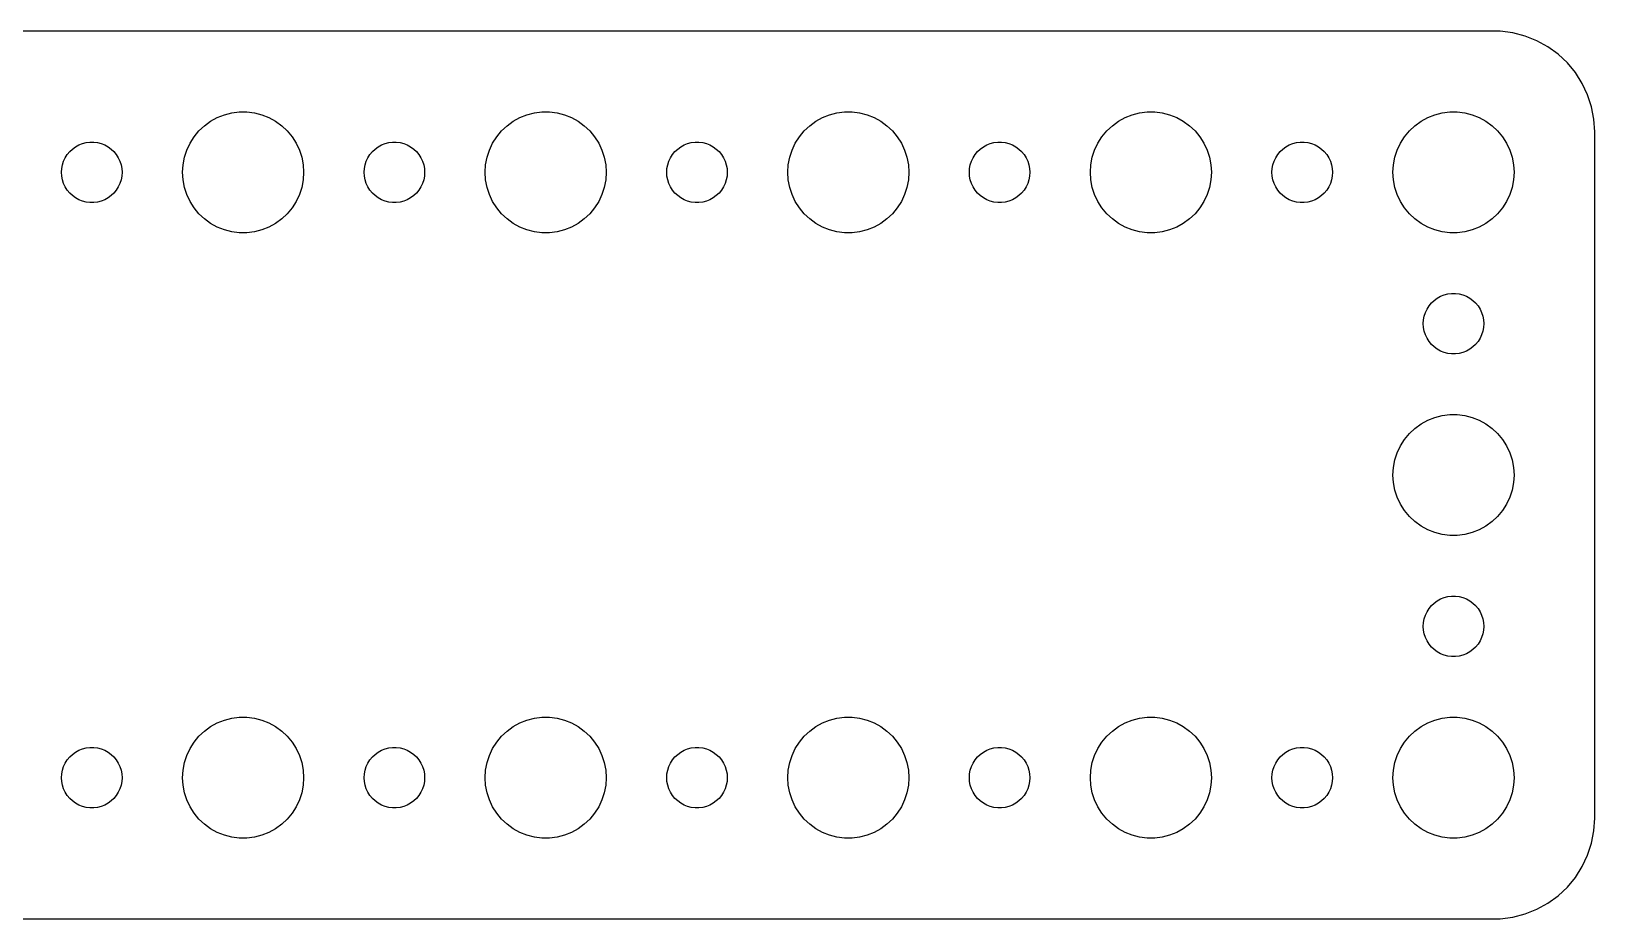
# Model space of a CAD drawing. Header units: metres. Extents: x -150 to 150, y -22 to 22.
# Drawn here: x 72 to 149.5, y -22 to 22 of the extents above; entities that cross this region are included whole.
import ezdxf

# ---------------------------------------------------------------- set-up
doc = ezdxf.new("R2010")
doc.units = ezdxf.units.M

msp = doc.modelspace()

# ---------------------------------------------------------------- linework, layer by layer
for p, q in [((144.814, 21.9901), (-144.814, 21.9901)), ((145.437, 21.9114), (144.814, 21.9901)), ((146.045, 21.7553), (145.437, 21.9114)), ((146.629, 21.5241), (146.045, 21.7553)), ((147.179, 21.2216), (146.629, 21.5241)), ((147.687, 20.8526), (147.179, 21.2216)), ((148.145, 20.4227), (147.687, 20.8526)), ((148.545, 19.9389), (148.145, 20.4227)), ((148.882, 19.4088), (148.545, 19.9389)), ((149.149, 18.8406), (148.882, 19.4088)), ((149.343, 18.2434), (149.149, 18.8406)), ((81.2227, 17.7145), (81.573, 17.8532)), ((81.573, 17.8532), (81.9379, 17.9469)), ((81.9379, 17.9469), (82.3116, 17.9941)), ((82.3116, 17.9941), (82.6884, 17.9941)), ((82.6884, 17.9941), (83.0621, 17.9469)), ((83.0621, 17.9469), (83.427, 17.8532)), ((83.427, 17.8532), (83.7773, 17.7145)), ((96.2227, 17.7145), (96.573, 17.8532)), ((96.573, 17.8532), (96.9379, 17.9469)), ((96.9379, 17.9469), (97.3116, 17.9941)), ((97.3116, 17.9941), (97.6884, 17.9941)), ((97.6884, 17.9941), (98.0621, 17.9469)), ((98.0621, 17.9469), (98.427, 17.8532)), ((98.427, 17.8532), (98.7773, 17.7145)), ((111.223, 17.7145), (111.573, 17.8532)), ((111.573, 17.8532), (111.938, 17.9469)), ((111.938, 17.9469), (112.312, 17.9941)), ((112.312, 17.9941), (112.688, 17.9941)), ((112.688, 17.9941), (113.062, 17.9469)), ((113.062, 17.9469), (113.427, 17.8532)), ((113.427, 17.8532), (113.777, 17.7145)), ((126.223, 17.7145), (126.573, 17.8532)), ((126.573, 17.8532), (126.938, 17.9469)), ((126.938, 17.9469), (127.312, 17.9941)), ((127.312, 17.9941), (127.688, 17.9941)), ((127.688, 17.9941), (128.062, 17.9469)), ((128.062, 17.9469), (128.427, 17.8532)), ((128.427, 17.8532), (128.777, 17.7145)), ((141.223, 17.7145), (141.573, 17.8532)), ((141.573, 17.8532), (141.938, 17.9469)), ((141.938, 17.9469), (142.312, 17.9941)), ((142.312, 17.9941), (142.688, 17.9941)), ((142.688, 17.9941), (143.062, 17.9469)), ((143.062, 17.9469), (143.427, 17.8532)), ((143.427, 17.8532), (143.777, 17.7145)), ((149.461, 17.6267), (149.343, 18.2434)), ((80.073, 16.7634), (80.3131, 17.0536)), ((80.3131, 17.0536), (80.5877, 17.3115)), ((80.5877, 17.3115), (80.8925, 17.533)), ((80.8925, 17.533), (81.2227, 17.7145)), ((83.7773, 17.7145), (84.1075, 17.533)), ((84.1075, 17.533), (84.4123, 17.3115)), ((84.4123, 17.3115), (84.6869, 17.0536)), ((84.6869, 17.0536), (84.927, 16.7634)), ((95.073, 16.7634), (95.3131, 17.0536)), ((95.3131, 17.0536), (95.5877, 17.3115)), ((95.5877, 17.3115), (95.8925, 17.533)), ((95.8925, 17.533), (96.2227, 17.7145)), ((98.7773, 17.7145), (99.1075, 17.533)), ((99.1075, 17.533), (99.4123, 17.3115)), ((99.4123, 17.3115), (99.6869, 17.0536)), ((99.6869, 17.0536), (99.927, 16.7634)), ((110.073, 16.7634), (110.313, 17.0536)), ((110.313, 17.0536), (110.588, 17.3115)), ((110.588, 17.3115), (110.893, 17.533)), ((110.893, 17.533), (111.223, 17.7145)), ((113.777, 17.7145), (114.107, 17.533)), ((114.107, 17.533), (114.412, 17.3115)), ((114.412, 17.3115), (114.687, 17.0536)), ((114.687, 17.0536), (114.927, 16.7634)), ((125.073, 16.7634), (125.313, 17.0536)), ((125.313, 17.0536), (125.588, 17.3115)), ((125.588, 17.3115), (125.893, 17.533)), ((125.893, 17.533), (126.223, 17.7145)), ((128.777, 17.7145), (129.107, 17.533)), ((129.107, 17.533), (129.412, 17.3115)), ((129.412, 17.3115), (129.687, 17.0536)), ((129.687, 17.0536), (129.927, 16.7634)), ((140.073, 16.7634), (140.313, 17.0536)), ((140.313, 17.0536), (140.588, 17.3115)), ((140.588, 17.3115), (140.893, 17.533)), ((140.893, 17.533), (141.223, 17.7145)), ((143.777, 17.7145), (144.107, 17.533)), ((144.107, 17.533), (144.412, 17.3115)), ((144.412, 17.3115), (144.687, 17.0536)), ((144.687, 17.0536), (144.927, 16.7634)), ((149.5, 17), (149.461, 17.6267)), ((74.1963, 16.2665), (74.3613, 16.3572)), ((74.3613, 16.3572), (74.5365, 16.4266)), ((74.5365, 16.4266), (74.7189, 16.4734)), ((74.7189, 16.4734), (74.9058, 16.497)), ((74.9058, 16.497), (75.0942, 16.497)), ((75.0942, 16.497), (75.2811, 16.4734)), ((75.2811, 16.4734), (75.4635, 16.4266)), ((75.4635, 16.4266), (75.6387, 16.3572)), ((75.6387, 16.3572), (75.8037, 16.2665)), ((79.7107, 16.1044), (79.8711, 16.4453)), ((79.8711, 16.4453), (80.073, 16.7634)), ((84.927, 16.7634), (85.1289, 16.4453)), ((85.1289, 16.4453), (85.2893, 16.1044)), ((89.1963, 16.2665), (89.3613, 16.3572)), ((89.3613, 16.3572), (89.5365, 16.4266)), ((89.5365, 16.4266), (89.7189, 16.4734)), ((89.7189, 16.4734), (89.9058, 16.497)), ((89.9058, 16.497), (90.0942, 16.497)), ((90.0942, 16.497), (90.2811, 16.4734)), ((90.2811, 16.4734), (90.4635, 16.4266)), ((90.4635, 16.4266), (90.6387, 16.3572)), ((90.6387, 16.3572), (90.8037, 16.2665)), ((94.7107, 16.1044), (94.8711, 16.4453)), ((94.8711, 16.4453), (95.073, 16.7634)), ((99.927, 16.7634), (100.129, 16.4453)), ((100.129, 16.4453), (100.289, 16.1044)), ((104.196, 16.2665), (104.361, 16.3572)), ((104.361, 16.3572), (104.536, 16.4266)), ((104.536, 16.4266), (104.719, 16.4734)), ((104.719, 16.4734), (104.906, 16.497)), ((104.906, 16.497), (105.094, 16.497)), ((105.094, 16.497), (105.281, 16.4734)), ((105.281, 16.4734), (105.464, 16.4266)), ((105.464, 16.4266), (105.639, 16.3572)), ((105.639, 16.3572), (105.804, 16.2665)), ((109.711, 16.1044), (109.871, 16.4453)), ((109.871, 16.4453), (110.073, 16.7634)), ((114.927, 16.7634), (115.129, 16.4453)), ((115.129, 16.4453), (115.289, 16.1044)), ((119.196, 16.2665), (119.361, 16.3572)), ((119.361, 16.3572), (119.536, 16.4266)), ((119.536, 16.4266), (119.719, 16.4734)), ((119.719, 16.4734), (119.906, 16.497)), ((119.906, 16.497), (120.094, 16.497)), ((120.094, 16.497), (120.281, 16.4734)), ((120.281, 16.4734), (120.464, 16.4266)), ((120.464, 16.4266), (120.639, 16.3572)), ((120.639, 16.3572), (120.804, 16.2665)), ((124.711, 16.1044), (124.871, 16.4453)), ((124.871, 16.4453), (125.073, 16.7634)), ((129.927, 16.7634), (130.129, 16.4453)), ((130.129, 16.4453), (130.289, 16.1044)), ((134.196, 16.2665), (134.361, 16.3572)), ((134.361, 16.3572), (134.536, 16.4266)), ((134.536, 16.4266), (134.719, 16.4734)), ((134.719, 16.4734), (134.906, 16.497)), ((134.906, 16.497), (135.094, 16.497)), ((135.094, 16.497), (135.281, 16.4734)), ((135.281, 16.4734), (135.464, 16.4266)), ((135.464, 16.4266), (135.639, 16.3572)), ((135.639, 16.3572), (135.804, 16.2665)), ((139.711, 16.1044), (139.871, 16.4453)), ((139.871, 16.4453), (140.073, 16.7634)), ((144.927, 16.7634), (145.129, 16.4453)), ((145.129, 16.4453), (145.289, 16.1044)), ((149.5, -17), (149.5, 17)), ((73.5471, 15.373), (73.6053, 15.5522)), ((73.6053, 15.5522), (73.6855, 15.7226)), ((73.6855, 15.7226), (73.7865, 15.8817)), ((73.7865, 15.8817), (73.9065, 16.0268)), ((73.9065, 16.0268), (74.0439, 16.1558)), ((74.0439, 16.1558), (74.1963, 16.2665)), ((75.8037, 16.2665), (75.9561, 16.1558)), ((75.9561, 16.1558), (76.0934, 16.0268)), ((76.0934, 16.0268), (76.2135, 15.8817)), ((76.2135, 15.8817), (76.3145, 15.7226)), ((76.3145, 15.7226), (76.3947, 15.5522)), ((76.3947, 15.5522), (76.4529, 15.373)), ((79.5237, 15.376), (79.5943, 15.7461)), ((79.5943, 15.7461), (79.7107, 16.1044)), ((85.2893, 16.1044), (85.4057, 15.7461)), ((85.4057, 15.7461), (85.4763, 15.376)), ((88.5471, 15.373), (88.6053, 15.5522)), ((88.6053, 15.5522), (88.6855, 15.7226)), ((88.6855, 15.7226), (88.7865, 15.8817)), ((88.7865, 15.8817), (88.9065, 16.0268)), ((88.9065, 16.0268), (89.0439, 16.1558)), ((89.0439, 16.1558), (89.1963, 16.2665)), ((90.8037, 16.2665), (90.9561, 16.1558)), ((90.9561, 16.1558), (91.0934, 16.0268)), ((91.0934, 16.0268), (91.2135, 15.8817)), ((91.2135, 15.8817), (91.3145, 15.7226)), ((91.3145, 15.7226), (91.3947, 15.5522)), ((91.3947, 15.5522), (91.4529, 15.373)), ((94.5237, 15.376), (94.5943, 15.7461)), ((94.5943, 15.7461), (94.7107, 16.1044)), ((100.289, 16.1044), (100.406, 15.7461)), ((100.406, 15.7461), (100.476, 15.376)), ((103.547, 15.373), (103.605, 15.5522)), ((103.605, 15.5522), (103.686, 15.7226)), ((103.686, 15.7226), (103.786, 15.8817)), ((103.786, 15.8817), (103.907, 16.0268)), ((103.907, 16.0268), (104.044, 16.1558)), ((104.044, 16.1558), (104.196, 16.2665)), ((105.804, 16.2665), (105.956, 16.1558)), ((105.956, 16.1558), (106.093, 16.0268)), ((106.093, 16.0268), (106.214, 15.8817)), ((106.214, 15.8817), (106.314, 15.7226)), ((106.314, 15.7226), (106.395, 15.5522)), ((106.395, 15.5522), (106.453, 15.373)), ((109.524, 15.376), (109.594, 15.7461)), ((109.594, 15.7461), (109.711, 16.1044)), ((115.289, 16.1044), (115.406, 15.7461)), ((115.406, 15.7461), (115.476, 15.376)), ((118.547, 15.373), (118.605, 15.5522)), ((118.605, 15.5522), (118.686, 15.7226)), ((118.686, 15.7226), (118.786, 15.8817)), ((118.786, 15.8817), (118.907, 16.0268)), ((118.907, 16.0268), (119.044, 16.1558)), ((119.044, 16.1558), (119.196, 16.2665)), ((120.804, 16.2665), (120.956, 16.1558)), ((120.956, 16.1558), (121.093, 16.0268)), ((121.093, 16.0268), (121.214, 15.8817)), ((121.214, 15.8817), (121.314, 15.7226)), ((121.314, 15.7226), (121.395, 15.5522)), ((121.395, 15.5522), (121.453, 15.373)), ((124.524, 15.376), (124.594, 15.7461)), ((124.594, 15.7461), (124.711, 16.1044)), ((130.289, 16.1044), (130.406, 15.7461)), ((130.406, 15.7461), (130.476, 15.376)), ((133.547, 15.373), (133.605, 15.5522)), ((133.605, 15.5522), (133.686, 15.7226)), ((133.686, 15.7226), (133.786, 15.8817)), ((133.786, 15.8817), (133.907, 16.0268)), ((133.907, 16.0268), (134.044, 16.1558)), ((134.044, 16.1558), (134.196, 16.2665)), ((135.804, 16.2665), (135.956, 16.1558)), ((135.956, 16.1558), (136.093, 16.0268)), ((136.093, 16.0268), (136.214, 15.8817)), ((136.214, 15.8817), (136.314, 15.7226)), ((136.314, 15.7226), (136.395, 15.5522)), ((136.395, 15.5522), (136.453, 15.373)), ((139.524, 15.376), (139.594, 15.7461)), ((139.594, 15.7461), (139.711, 16.1044)), ((145.289, 16.1044), (145.406, 15.7461)), ((145.406, 15.7461), (145.476, 15.376)), ((73.5, 15), (73.5118, 15.188)), ((73.5118, 14.812), (73.5, 15)), ((73.5118, 15.188), (73.5471, 15.373)), ((73.5471, 14.627), (73.5118, 14.812)), ((76.4529, 15.373), (76.4882, 15.188)), ((76.4882, 14.812), (76.4529, 14.627)), ((76.4882, 15.188), (76.5, 15)), ((76.5, 15), (76.4882, 14.812)), ((79.5, 15), (79.5237, 15.376)), ((79.5237, 14.624), (79.5, 15)), ((85.4763, 15.376), (85.5, 15)), ((85.5, 15), (85.4763, 14.624)), ((88.5, 15), (88.5118, 15.188)), ((88.5118, 14.812), (88.5, 15)), ((88.5118, 15.188), (88.5471, 15.373)), ((88.5471, 14.627), (88.5118, 14.812)), ((91.4529, 15.373), (91.4882, 15.188)), ((91.4882, 14.812), (91.4529, 14.627)), ((91.4882, 15.188), (91.5, 15)), ((91.5, 15), (91.4882, 14.812)), ((94.5, 15), (94.5237, 15.376)), ((94.5237, 14.624), (94.5, 15)), ((100.476, 15.376), (100.5, 15)), ((100.5, 15), (100.476, 14.624)), ((103.5, 15), (103.512, 15.188)), ((103.512, 14.812), (103.5, 15)), ((103.512, 15.188), (103.547, 15.373)), ((103.547, 14.627), (103.512, 14.812)), ((106.453, 15.373), (106.488, 15.188)), ((106.488, 14.812), (106.453, 14.627)), ((106.488, 15.188), (106.5, 15)), ((106.5, 15), (106.488, 14.812)), ((109.5, 15), (109.524, 15.376)), ((109.524, 14.624), (109.5, 15)), ((115.476, 15.376), (115.5, 15)), ((115.5, 15), (115.476, 14.624)), ((118.5, 15), (118.512, 15.188)), ((118.512, 14.812), (118.5, 15)), ((118.512, 15.188), (118.547, 15.373)), ((118.547, 14.627), (118.512, 14.812)), ((121.453, 15.373), (121.488, 15.188)), ((121.488, 14.812), (121.453, 14.627)), ((121.488, 15.188), (121.5, 15)), ((121.5, 15), (121.488, 14.812)), ((124.5, 15), (124.524, 15.376)), ((124.524, 14.624), (124.5, 15)), ((130.476, 15.376), (130.5, 15)), ((130.5, 15), (130.476, 14.624)), ((133.5, 15), (133.512, 15.188)), ((133.512, 14.812), (133.5, 15)), ((133.512, 15.188), (133.547, 15.373)), ((133.547, 14.627), (133.512, 14.812)), ((136.453, 15.373), (136.488, 15.188)), ((136.488, 14.812), (136.453, 14.627)), ((136.488, 15.188), (136.5, 15)), ((136.5, 15), (136.488, 14.812)), ((139.5, 15), (139.524, 15.376)), ((139.524, 14.624), (139.5, 15)), ((145.476, 15.376), (145.5, 15)), ((145.5, 15), (145.476, 14.624)), ((73.6053, 14.4478), (73.5471, 14.627)), ((73.6855, 14.2774), (73.6053, 14.4478)), ((73.7865, 14.1183), (73.6855, 14.2774)), ((73.9065, 13.9732), (73.7865, 14.1183)), ((74.0439, 13.8442), (73.9065, 13.9732)), ((76.0934, 13.9732), (75.9561, 13.8442)), ((76.2135, 14.1183), (76.0934, 13.9732)), ((76.3145, 14.2774), (76.2135, 14.1183)), ((76.3947, 14.4478), (76.3145, 14.2774)), ((76.4529, 14.627), (76.3947, 14.4478)), ((79.5943, 14.2539), (79.5237, 14.624)), ((79.7107, 13.8956), (79.5943, 14.2539)), ((85.4057, 14.2539), (85.2893, 13.8956)), ((85.4763, 14.624), (85.4057, 14.2539)), ((88.6053, 14.4478), (88.5471, 14.627)), ((88.6855, 14.2774), (88.6053, 14.4478)), ((88.7865, 14.1183), (88.6855, 14.2774)), ((88.9065, 13.9732), (88.7865, 14.1183)), ((89.0439, 13.8442), (88.9065, 13.9732)), ((91.0934, 13.9732), (90.9561, 13.8442)), ((91.2135, 14.1183), (91.0934, 13.9732)), ((91.3145, 14.2774), (91.2135, 14.1183)), ((91.3947, 14.4478), (91.3145, 14.2774)), ((91.4529, 14.627), (91.3947, 14.4478)), ((94.5943, 14.2539), (94.5237, 14.624)), ((94.7107, 13.8956), (94.5943, 14.2539)), ((100.406, 14.2539), (100.289, 13.8956)), ((100.476, 14.624), (100.406, 14.2539)), ((103.605, 14.4478), (103.547, 14.627)), ((103.686, 14.2774), (103.605, 14.4478)), ((103.786, 14.1183), (103.686, 14.2774)), ((103.907, 13.9732), (103.786, 14.1183)), ((104.044, 13.8442), (103.907, 13.9732)), ((106.093, 13.9732), (105.956, 13.8442)), ((106.214, 14.1183), (106.093, 13.9732)), ((106.314, 14.2774), (106.214, 14.1183)), ((106.395, 14.4478), (106.314, 14.2774)), ((106.453, 14.627), (106.395, 14.4478)), ((109.594, 14.2539), (109.524, 14.624)), ((109.711, 13.8956), (109.594, 14.2539)), ((115.406, 14.2539), (115.289, 13.8956)), ((115.476, 14.624), (115.406, 14.2539)), ((118.605, 14.4478), (118.547, 14.627)), ((118.686, 14.2774), (118.605, 14.4478)), ((118.786, 14.1183), (118.686, 14.2774)), ((118.907, 13.9732), (118.786, 14.1183)), ((119.044, 13.8442), (118.907, 13.9732)), ((121.093, 13.9732), (120.956, 13.8442)), ((121.214, 14.1183), (121.093, 13.9732)), ((121.314, 14.2774), (121.214, 14.1183)), ((121.395, 14.4478), (121.314, 14.2774)), ((121.453, 14.627), (121.395, 14.4478)), ((124.594, 14.2539), (124.524, 14.624)), ((124.711, 13.8956), (124.594, 14.2539)), ((130.406, 14.2539), (130.289, 13.8956)), ((130.476, 14.624), (130.406, 14.2539)), ((133.605, 14.4478), (133.547, 14.627)), ((133.686, 14.2774), (133.605, 14.4478)), ((133.786, 14.1183), (133.686, 14.2774)), ((133.907, 13.9732), (133.786, 14.1183)), ((134.044, 13.8442), (133.907, 13.9732)), ((136.093, 13.9732), (135.956, 13.8442)), ((136.214, 14.1183), (136.093, 13.9732)), ((136.314, 14.2774), (136.214, 14.1183)), ((136.395, 14.4478), (136.314, 14.2774)), ((136.453, 14.627), (136.395, 14.4478)), ((139.594, 14.2539), (139.524, 14.624)), ((139.711, 13.8956), (139.594, 14.2539)), ((145.406, 14.2539), (145.289, 13.8956)), ((145.476, 14.624), (145.406, 14.2539)), ((74.1963, 13.7335), (74.0439, 13.8442)), ((74.3613, 13.6427), (74.1963, 13.7335)), ((74.5365, 13.5734), (74.3613, 13.6427)), ((74.7189, 13.5266), (74.5365, 13.5734)), ((74.9058, 13.5029), (74.7189, 13.5266)), ((75.0942, 13.5029), (74.9058, 13.5029)), ((75.2811, 13.5266), (75.0942, 13.5029)), ((75.4635, 13.5734), (75.2811, 13.5266)), ((75.6387, 13.6427), (75.4635, 13.5734)), ((75.8037, 13.7335), (75.6387, 13.6427)), ((75.9561, 13.8442), (75.8037, 13.7335)), ((79.8711, 13.5547), (79.7107, 13.8956)), ((80.073, 13.2366), (79.8711, 13.5547)), ((80.3131, 12.9464), (80.073, 13.2366)), ((84.927, 13.2366), (84.6869, 12.9464)), ((85.1289, 13.5547), (84.927, 13.2366)), ((85.2893, 13.8956), (85.1289, 13.5547)), ((89.1963, 13.7335), (89.0439, 13.8442)), ((89.3613, 13.6427), (89.1963, 13.7335)), ((89.5365, 13.5734), (89.3613, 13.6427)), ((89.7189, 13.5266), (89.5365, 13.5734)), ((89.9058, 13.5029), (89.7189, 13.5266)), ((90.0942, 13.5029), (89.9058, 13.5029)), ((90.2811, 13.5266), (90.0942, 13.5029)), ((90.4635, 13.5734), (90.2811, 13.5266)), ((90.6387, 13.6427), (90.4635, 13.5734)), ((90.8037, 13.7335), (90.6387, 13.6427)), ((90.9561, 13.8442), (90.8037, 13.7335)), ((94.8711, 13.5547), (94.7107, 13.8956)), ((95.073, 13.2366), (94.8711, 13.5547)), ((95.3131, 12.9464), (95.073, 13.2366)), ((99.927, 13.2366), (99.6869, 12.9464)), ((100.129, 13.5547), (99.927, 13.2366)), ((100.289, 13.8956), (100.129, 13.5547)), ((104.196, 13.7335), (104.044, 13.8442)), ((104.361, 13.6427), (104.196, 13.7335)), ((104.536, 13.5734), (104.361, 13.6427)), ((104.719, 13.5266), (104.536, 13.5734)), ((104.906, 13.5029), (104.719, 13.5266)), ((105.094, 13.5029), (104.906, 13.5029)), ((105.281, 13.5266), (105.094, 13.5029)), ((105.464, 13.5734), (105.281, 13.5266)), ((105.639, 13.6427), (105.464, 13.5734)), ((105.804, 13.7335), (105.639, 13.6427)), ((105.956, 13.8442), (105.804, 13.7335)), ((109.871, 13.5547), (109.711, 13.8956)), ((110.073, 13.2366), (109.871, 13.5547)), ((110.313, 12.9464), (110.073, 13.2366)), ((114.927, 13.2366), (114.687, 12.9464)), ((115.129, 13.5547), (114.927, 13.2366)), ((115.289, 13.8956), (115.129, 13.5547)), ((119.196, 13.7335), (119.044, 13.8442)), ((119.361, 13.6427), (119.196, 13.7335)), ((119.536, 13.5734), (119.361, 13.6427)), ((119.719, 13.5266), (119.536, 13.5734)), ((119.906, 13.5029), (119.719, 13.5266)), ((120.094, 13.5029), (119.906, 13.5029)), ((120.281, 13.5266), (120.094, 13.5029)), ((120.464, 13.5734), (120.281, 13.5266)), ((120.639, 13.6427), (120.464, 13.5734)), ((120.804, 13.7335), (120.639, 13.6427)), ((120.956, 13.8442), (120.804, 13.7335)), ((124.871, 13.5547), (124.711, 13.8956)), ((125.073, 13.2366), (124.871, 13.5547)), ((125.313, 12.9464), (125.073, 13.2366)), ((129.927, 13.2366), (129.687, 12.9464)), ((130.129, 13.5547), (129.927, 13.2366)), ((130.289, 13.8956), (130.129, 13.5547)), ((134.196, 13.7335), (134.044, 13.8442)), ((134.361, 13.6427), (134.196, 13.7335)), ((134.536, 13.5734), (134.361, 13.6427)), ((134.719, 13.5266), (134.536, 13.5734)), ((134.906, 13.5029), (134.719, 13.5266)), ((135.094, 13.5029), (134.906, 13.5029)), ((135.281, 13.5266), (135.094, 13.5029)), ((135.464, 13.5734), (135.281, 13.5266)), ((135.639, 13.6427), (135.464, 13.5734)), ((135.804, 13.7335), (135.639, 13.6427)), ((135.956, 13.8442), (135.804, 13.7335)), ((139.871, 13.5547), (139.711, 13.8956)), ((140.073, 13.2366), (139.871, 13.5547)), ((140.313, 12.9464), (140.073, 13.2366)), ((144.927, 13.2366), (144.687, 12.9464)), ((145.129, 13.5547), (144.927, 13.2366)), ((145.289, 13.8956), (145.129, 13.5547)), ((80.5877, 12.6884), (80.3131, 12.9464)), ((80.8925, 12.467), (80.5877, 12.6884)), ((81.2227, 12.2855), (80.8925, 12.467)), ((84.1075, 12.467), (83.7773, 12.2855)), ((84.4123, 12.6884), (84.1075, 12.467)), ((84.6869, 12.9464), (84.4123, 12.6884)), ((95.5877, 12.6884), (95.3131, 12.9464)), ((95.8925, 12.467), (95.5877, 12.6884)), ((96.2227, 12.2855), (95.8925, 12.467)), ((99.1075, 12.467), (98.7773, 12.2855)), ((99.4123, 12.6884), (99.1075, 12.467)), ((99.6869, 12.9464), (99.4123, 12.6884)), ((110.588, 12.6884), (110.313, 12.9464)), ((110.893, 12.467), (110.588, 12.6884)), ((111.223, 12.2855), (110.893, 12.467)), ((114.107, 12.467), (113.777, 12.2855)), ((114.412, 12.6884), (114.107, 12.467)), ((114.687, 12.9464), (114.412, 12.6884)), ((125.588, 12.6884), (125.313, 12.9464)), ((125.893, 12.467), (125.588, 12.6884)), ((126.223, 12.2855), (125.893, 12.467)), ((129.107, 12.467), (128.777, 12.2855)), ((129.412, 12.6884), (129.107, 12.467)), ((129.687, 12.9464), (129.412, 12.6884)), ((140.588, 12.6884), (140.313, 12.9464)), ((140.893, 12.467), (140.588, 12.6884)), ((141.223, 12.2855), (140.893, 12.467)), ((144.107, 12.467), (143.777, 12.2855)), ((144.412, 12.6884), (144.107, 12.467)), ((144.687, 12.9464), (144.412, 12.6884)), ((81.573, 12.1468), (81.2227, 12.2855)), ((81.9379, 12.0531), (81.573, 12.1468)), ((82.3116, 12.0059), (81.9379, 12.0531)), ((82.6884, 12.0059), (82.3116, 12.0059)), ((83.0621, 12.0531), (82.6884, 12.0059)), ((83.427, 12.1468), (83.0621, 12.0531)), ((83.7773, 12.2855), (83.427, 12.1468)), ((96.573, 12.1468), (96.2227, 12.2855)), ((96.9379, 12.0531), (96.573, 12.1468)), ((97.3116, 12.0059), (96.9379, 12.0531)), ((97.6884, 12.0059), (97.3116, 12.0059)), ((98.0621, 12.0531), (97.6884, 12.0059)), ((98.427, 12.1468), (98.0621, 12.0531)), ((98.7773, 12.2855), (98.427, 12.1468)), ((111.573, 12.1468), (111.223, 12.2855)), ((111.938, 12.0531), (111.573, 12.1468)), ((112.312, 12.0059), (111.938, 12.0531)), ((112.688, 12.0059), (112.312, 12.0059)), ((113.062, 12.0531), (112.688, 12.0059)), ((113.427, 12.1468), (113.062, 12.0531)), ((113.777, 12.2855), (113.427, 12.1468)), ((126.573, 12.1468), (126.223, 12.2855)), ((126.938, 12.0531), (126.573, 12.1468)), ((127.312, 12.0059), (126.938, 12.0531)), ((127.688, 12.0059), (127.312, 12.0059)), ((128.062, 12.0531), (127.688, 12.0059)), ((128.427, 12.1468), (128.062, 12.0531)), ((128.777, 12.2855), (128.427, 12.1468)), ((141.573, 12.1468), (141.223, 12.2855)), ((141.938, 12.0531), (141.573, 12.1468)), ((142.312, 12.0059), (141.938, 12.0531)), ((142.688, 12.0059), (142.312, 12.0059)), ((143.062, 12.0531), (142.688, 12.0059)), ((143.427, 12.1468), (143.062, 12.0531)), ((143.777, 12.2855), (143.427, 12.1468)), ((141.286, 8.38167), (141.407, 8.52681)), ((141.407, 8.52681), (141.544, 8.65576)), ((141.544, 8.65576), (141.696, 8.76648)), ((141.696, 8.76648), (141.861, 8.85724)), ((141.861, 8.85724), (142.036, 8.92657)), ((142.036, 8.92657), (142.219, 8.97342)), ((142.219, 8.97342), (142.406, 8.99704)), ((142.406, 8.99704), (142.594, 8.99704)), ((142.594, 8.99704), (142.781, 8.97342)), ((142.781, 8.97342), (142.964, 8.92657)), ((142.964, 8.92657), (143.139, 8.85724)), ((143.139, 8.85724), (143.304, 8.76648)), ((143.304, 8.76648), (143.456, 8.65576)), ((143.456, 8.65576), (143.593, 8.52681)), ((143.593, 8.52681), (143.714, 8.38167)), ((141.012, 7.68799), (141.047, 7.87303)), ((141.047, 7.87303), (141.105, 8.05219)), ((141.105, 8.05219), (141.186, 8.22263)), ((141.186, 8.22263), (141.286, 8.38167)), ((143.714, 8.38167), (143.814, 8.22263)), ((143.814, 8.22263), (143.895, 8.05219)), ((143.895, 8.05219), (143.953, 7.87303)), ((143.953, 7.87303), (143.988, 7.68799)), ((141, 7.5), (141.012, 7.68799)), ((141.012, 7.312), (141, 7.5)), ((141.047, 7.12695), (141.012, 7.312)), ((141.105, 6.9478), (141.047, 7.12695)), ((143.953, 7.12695), (143.895, 6.9478)), ((143.988, 7.312), (143.953, 7.12695)), ((143.988, 7.68799), (144, 7.5)), ((144, 7.5), (143.988, 7.312)), ((141.186, 6.77736), (141.105, 6.9478)), ((141.286, 6.61832), (141.186, 6.77736)), ((141.407, 6.47318), (141.286, 6.61832)), ((141.544, 6.34422), (141.407, 6.47318)), ((141.696, 6.23351), (141.544, 6.34422)), ((141.861, 6.14275), (141.696, 6.23351)), ((143.304, 6.23351), (143.139, 6.14275)), ((143.456, 6.34422), (143.304, 6.23351)), ((143.593, 6.47318), (143.456, 6.34422)), ((143.714, 6.61832), (143.593, 6.47318)), ((143.814, 6.77736), (143.714, 6.61832)), ((143.895, 6.9478), (143.814, 6.77736)), ((142.036, 6.07341), (141.861, 6.14275)), ((142.219, 6.02657), (142.036, 6.07341)), ((142.406, 6.00294), (142.219, 6.02657)), ((142.594, 6.00294), (142.406, 6.00294)), ((142.781, 6.02657), (142.594, 6.00294)), ((142.964, 6.07341), (142.781, 6.02657)), ((143.139, 6.14275), (142.964, 6.07341)), ((140.588, 2.31154), (140.893, 2.53297)), ((140.893, 2.53297), (141.223, 2.71448)), ((141.223, 2.71448), (141.573, 2.85316)), ((141.573, 2.85316), (141.938, 2.94685)), ((141.938, 2.94685), (142.312, 2.99408)), ((142.312, 2.99408), (142.688, 2.99408)), ((142.688, 2.99408), (143.062, 2.94685)), ((143.062, 2.94685), (143.427, 2.85316)), ((143.427, 2.85316), (143.777, 2.71448)), ((143.777, 2.71448), (144.107, 2.53297)), ((144.107, 2.53297), (144.412, 2.31154)), ((139.871, 1.44525), (140.073, 1.76335)), ((140.073, 1.76335), (140.313, 2.05363)), ((140.313, 2.05363), (140.588, 2.31154)), ((144.412, 2.31154), (144.687, 2.05363)), ((144.687, 2.05363), (144.927, 1.76335)), ((144.927, 1.76335), (145.129, 1.44525)), ((139.594, 0.74606), (139.711, 1.10437)), ((139.711, 1.10437), (139.871, 1.44525)), ((145.129, 1.44525), (145.289, 1.10437)), ((145.289, 1.10437), (145.406, 0.74606)), ((139.5, 0), (139.524, 0.37599)), ((139.524, -0.37599), (139.5, 0)), ((139.524, 0.37599), (139.594, 0.74606)), ((145.406, 0.74606), (145.476, 0.37599)), ((145.476, 0.37599), (145.5, 0)), ((145.5, 0), (145.476, -0.37599)), ((139.594, -0.74606), (139.524, -0.37599)), ((139.711, -1.10437), (139.594, -0.74606)), ((145.406, -0.74606), (145.289, -1.10437)), ((145.476, -0.37599), (145.406, -0.74606)), ((139.871, -1.44525), (139.711, -1.10437)), ((140.073, -1.76335), (139.871, -1.44525)), ((145.129, -1.44525), (144.927, -1.76335)), ((145.289, -1.10437), (145.129, -1.44525)), ((140.313, -2.05363), (140.073, -1.76335)), ((140.588, -2.31154), (140.313, -2.05363)), ((140.893, -2.53297), (140.588, -2.31154)), ((144.412, -2.31154), (144.107, -2.53297)), ((144.687, -2.05363), (144.412, -2.31154)), ((144.927, -1.76335), (144.687, -2.05363)), ((141.223, -2.71448), (140.893, -2.53297)), ((141.573, -2.85316), (141.223, -2.71448)), ((141.938, -2.94685), (141.573, -2.85316)), ((142.312, -2.99408), (141.938, -2.94685)), ((142.688, -2.99408), (142.312, -2.99408)), ((143.062, -2.94685), (142.688, -2.99408)), ((143.427, -2.85316), (143.062, -2.94685)), ((143.777, -2.71448), (143.427, -2.85316)), ((144.107, -2.53297), (143.777, -2.71448)), ((141.696, -6.23351), (141.861, -6.14275)), ((141.861, -6.14275), (142.036, -6.07341)), ((142.036, -6.07341), (142.219, -6.02657)), ((142.219, -6.02657), (142.406, -6.00294)), ((142.406, -6.00294), (142.594, -6.00294)), ((142.594, -6.00294), (142.781, -6.02657)), ((142.781, -6.02657), (142.964, -6.07341)), ((142.964, -6.07341), (143.139, -6.14275)), ((143.139, -6.14275), (143.304, -6.23351)), ((141.047, -7.12695), (141.105, -6.9478)), ((141.105, -6.9478), (141.186, -6.77736)), ((141.186, -6.77736), (141.286, -6.61832)), ((141.286, -6.61832), (141.407, -6.47318)), ((141.407, -6.47318), (141.544, -6.34422)), ((141.544, -6.34422), (141.696, -6.23351)), ((143.304, -6.23351), (143.456, -6.34422)), ((143.456, -6.34422), (143.593, -6.47318)), ((143.593, -6.47318), (143.714, -6.61832)), ((143.714, -6.61832), (143.814, -6.77736)), ((143.814, -6.77736), (143.895, -6.9478)), ((143.895, -6.9478), (143.953, -7.12695)), ((141, -7.5), (141.012, -7.312)), ((141.012, -7.68799), (141, -7.5)), ((141.012, -7.312), (141.047, -7.12695)), ((141.047, -7.87303), (141.012, -7.68799)), ((143.953, -7.12695), (143.988, -7.312)), ((143.988, -7.68799), (143.953, -7.87303)), ((143.988, -7.312), (144, -7.5)), ((144, -7.5), (143.988, -7.68799)), ((141.105, -8.05219), (141.047, -7.87303)), ((141.186, -8.22263), (141.105, -8.05219)), ((141.286, -8.38167), (141.186, -8.22263)), ((141.407, -8.52681), (141.286, -8.38167)), ((143.714, -8.38167), (143.593, -8.52681)), ((143.814, -8.22263), (143.714, -8.38167)), ((143.895, -8.05219), (143.814, -8.22263)), ((143.953, -7.87303), (143.895, -8.05219)), ((141.544, -8.65576), (141.407, -8.52681)), ((141.696, -8.76648), (141.544, -8.65576)), ((141.861, -8.85724), (141.696, -8.76648)), ((142.036, -8.92657), (141.861, -8.85724)), ((142.219, -8.97342), (142.036, -8.92657)), ((142.406, -8.99704), (142.219, -8.97342)), ((142.594, -8.99704), (142.406, -8.99704)), ((142.781, -8.97342), (142.594, -8.99704)), ((142.964, -8.92657), (142.781, -8.97342)), ((143.139, -8.85724), (142.964, -8.92657)), ((143.304, -8.76648), (143.139, -8.85724)), ((143.456, -8.65576), (143.304, -8.76648)), ((143.593, -8.52681), (143.456, -8.65576)), ((80.8925, -12.467), (81.2227, -12.2855)), ((81.2227, -12.2855), (81.573, -12.1468)), ((81.573, -12.1468), (81.9379, -12.0531)), ((81.9379, -12.0531), (82.3116, -12.0059)), ((82.3116, -12.0059), (82.6884, -12.0059)), ((82.6884, -12.0059), (83.0621, -12.0531)), ((83.0621, -12.0531), (83.427, -12.1468)), ((83.427, -12.1468), (83.7773, -12.2855)), ((83.7773, -12.2855), (84.1075, -12.467)), ((95.8925, -12.467), (96.2227, -12.2855)), ((96.2227, -12.2855), (96.573, -12.1468)), ((96.573, -12.1468), (96.9379, -12.0531)), ((96.9379, -12.0531), (97.3116, -12.0059)), ((97.3116, -12.0059), (97.6884, -12.0059)), ((97.6884, -12.0059), (98.0621, -12.0531)), ((98.0621, -12.0531), (98.427, -12.1468)), ((98.427, -12.1468), (98.7773, -12.2855)), ((98.7773, -12.2855), (99.1075, -12.467)), ((110.893, -12.467), (111.223, -12.2855)), ((111.223, -12.2855), (111.573, -12.1468)), ((111.573, -12.1468), (111.938, -12.0531)), ((111.938, -12.0531), (112.312, -12.0059)), ((112.312, -12.0059), (112.688, -12.0059)), ((112.688, -12.0059), (113.062, -12.0531)), ((113.062, -12.0531), (113.427, -12.1468)), ((113.427, -12.1468), (113.777, -12.2855)), ((113.777, -12.2855), (114.107, -12.467)), ((125.893, -12.467), (126.223, -12.2855)), ((126.223, -12.2855), (126.573, -12.1468)), ((126.573, -12.1468), (126.938, -12.0531)), ((126.938, -12.0531), (127.312, -12.0059)), ((127.312, -12.0059), (127.688, -12.0059)), ((127.688, -12.0059), (128.062, -12.0531)), ((128.062, -12.0531), (128.427, -12.1468)), ((128.427, -12.1468), (128.777, -12.2855)), ((128.777, -12.2855), (129.107, -12.467)), ((140.893, -12.467), (141.223, -12.2855)), ((141.223, -12.2855), (141.573, -12.1468)), ((141.573, -12.1468), (141.938, -12.0531)), ((141.938, -12.0531), (142.312, -12.0059)), ((142.312, -12.0059), (142.688, -12.0059)), ((142.688, -12.0059), (143.062, -12.0531)), ((143.062, -12.0531), (143.427, -12.1468)), ((143.427, -12.1468), (143.777, -12.2855)), ((143.777, -12.2855), (144.107, -12.467)), ((80.073, -13.2366), (80.3131, -12.9464)), ((80.3131, -12.9464), (80.5877, -12.6884)), ((80.5877, -12.6884), (80.8925, -12.467)), ((84.1075, -12.467), (84.4123, -12.6884)), ((84.4123, -12.6884), (84.6869, -12.9464)), ((84.6869, -12.9464), (84.927, -13.2366)), ((95.073, -13.2366), (95.3131, -12.9464)), ((95.3131, -12.9464), (95.5877, -12.6884)), ((95.5877, -12.6884), (95.8925, -12.467)), ((99.1075, -12.467), (99.4123, -12.6884)), ((99.4123, -12.6884), (99.6869, -12.9464)), ((99.6869, -12.9464), (99.927, -13.2366)), ((110.073, -13.2366), (110.313, -12.9464)), ((110.313, -12.9464), (110.588, -12.6884)), ((110.588, -12.6884), (110.893, -12.467)), ((114.107, -12.467), (114.412, -12.6884)), ((114.412, -12.6884), (114.687, -12.9464)), ((114.687, -12.9464), (114.927, -13.2366)), ((125.073, -13.2366), (125.313, -12.9464)), ((125.313, -12.9464), (125.588, -12.6884)), ((125.588, -12.6884), (125.893, -12.467)), ((129.107, -12.467), (129.412, -12.6884)), ((129.412, -12.6884), (129.687, -12.9464)), ((129.687, -12.9464), (129.927, -13.2366)), ((140.073, -13.2366), (140.313, -12.9464)), ((140.313, -12.9464), (140.588, -12.6884)), ((140.588, -12.6884), (140.893, -12.467)), ((144.107, -12.467), (144.412, -12.6884)), ((144.412, -12.6884), (144.687, -12.9464)), ((144.687, -12.9464), (144.927, -13.2366)), ((73.9065, -13.9732), (74.0439, -13.8442)), ((74.0439, -13.8442), (74.1963, -13.7335)), ((74.1963, -13.7335), (74.3613, -13.6427)), ((74.3613, -13.6427), (74.5365, -13.5734)), ((74.5365, -13.5734), (74.7189, -13.5266)), ((74.7189, -13.5266), (74.9058, -13.5029)), ((74.9058, -13.5029), (75.0942, -13.5029)), ((75.0942, -13.5029), (75.2811, -13.5266)), ((75.2811, -13.5266), (75.4635, -13.5734)), ((75.4635, -13.5734), (75.6387, -13.6427)), ((75.6387, -13.6427), (75.8037, -13.7335)), ((75.8037, -13.7335), (75.9561, -13.8442)), ((75.9561, -13.8442), (76.0934, -13.9732)), ((79.5943, -14.2539), (79.7107, -13.8956)), ((79.7107, -13.8956), (79.8711, -13.5547)), ((79.8711, -13.5547), (80.073, -13.2366)), ((84.927, -13.2366), (85.1289, -13.5547)), ((85.1289, -13.5547), (85.2893, -13.8956)), ((85.2893, -13.8956), (85.4057, -14.2539)), ((88.9065, -13.9732), (89.0439, -13.8442)), ((89.0439, -13.8442), (89.1963, -13.7335)), ((89.1963, -13.7335), (89.3613, -13.6427)), ((89.3613, -13.6427), (89.5365, -13.5734)), ((89.5365, -13.5734), (89.7189, -13.5266)), ((89.7189, -13.5266), (89.9058, -13.5029)), ((89.9058, -13.5029), (90.0942, -13.5029)), ((90.0942, -13.5029), (90.2811, -13.5266)), ((90.2811, -13.5266), (90.4635, -13.5734)), ((90.4635, -13.5734), (90.6387, -13.6427)), ((90.6387, -13.6427), (90.8037, -13.7335)), ((90.8037, -13.7335), (90.9561, -13.8442)), ((90.9561, -13.8442), (91.0934, -13.9732)), ((94.5943, -14.2539), (94.7107, -13.8956)), ((94.7107, -13.8956), (94.8711, -13.5547)), ((94.8711, -13.5547), (95.073, -13.2366)), ((99.927, -13.2366), (100.129, -13.5547)), ((100.129, -13.5547), (100.289, -13.8956)), ((100.289, -13.8956), (100.406, -14.2539)), ((103.907, -13.9732), (104.044, -13.8442)), ((104.044, -13.8442), (104.196, -13.7335)), ((104.196, -13.7335), (104.361, -13.6427)), ((104.361, -13.6427), (104.536, -13.5734)), ((104.536, -13.5734), (104.719, -13.5266)), ((104.719, -13.5266), (104.906, -13.5029)), ((104.906, -13.5029), (105.094, -13.5029)), ((105.094, -13.5029), (105.281, -13.5266)), ((105.281, -13.5266), (105.464, -13.5734)), ((105.464, -13.5734), (105.639, -13.6427)), ((105.639, -13.6427), (105.804, -13.7335)), ((105.804, -13.7335), (105.956, -13.8442)), ((105.956, -13.8442), (106.093, -13.9732)), ((109.594, -14.2539), (109.711, -13.8956)), ((109.711, -13.8956), (109.871, -13.5547)), ((109.871, -13.5547), (110.073, -13.2366)), ((114.927, -13.2366), (115.129, -13.5547)), ((115.129, -13.5547), (115.289, -13.8956)), ((115.289, -13.8956), (115.406, -14.2539)), ((118.907, -13.9732), (119.044, -13.8442)), ((119.044, -13.8442), (119.196, -13.7335)), ((119.196, -13.7335), (119.361, -13.6427)), ((119.361, -13.6427), (119.536, -13.5734)), ((119.536, -13.5734), (119.719, -13.5266)), ((119.719, -13.5266), (119.906, -13.5029)), ((119.906, -13.5029), (120.094, -13.5029)), ((120.094, -13.5029), (120.281, -13.5266)), ((120.281, -13.5266), (120.464, -13.5734)), ((120.464, -13.5734), (120.639, -13.6427)), ((120.639, -13.6427), (120.804, -13.7335)), ((120.804, -13.7335), (120.956, -13.8442)), ((120.956, -13.8442), (121.093, -13.9732)), ((124.594, -14.2539), (124.711, -13.8956)), ((124.711, -13.8956), (124.871, -13.5547)), ((124.871, -13.5547), (125.073, -13.2366)), ((129.927, -13.2366), (130.129, -13.5547)), ((130.129, -13.5547), (130.289, -13.8956)), ((130.289, -13.8956), (130.406, -14.2539)), ((133.907, -13.9732), (134.044, -13.8442)), ((134.044, -13.8442), (134.196, -13.7335)), ((134.196, -13.7335), (134.361, -13.6427)), ((134.361, -13.6427), (134.536, -13.5734)), ((134.536, -13.5734), (134.719, -13.5266)), ((134.719, -13.5266), (134.906, -13.5029)), ((134.906, -13.5029), (135.094, -13.5029)), ((135.094, -13.5029), (135.281, -13.5266)), ((135.281, -13.5266), (135.464, -13.5734)), ((135.464, -13.5734), (135.639, -13.6427)), ((135.639, -13.6427), (135.804, -13.7335)), ((135.804, -13.7335), (135.956, -13.8442)), ((135.956, -13.8442), (136.093, -13.9732)), ((139.594, -14.2539), (139.711, -13.8956)), ((139.711, -13.8956), (139.871, -13.5547)), ((139.871, -13.5547), (140.073, -13.2366)), ((144.927, -13.2366), (145.129, -13.5547)), ((145.129, -13.5547), (145.289, -13.8956)), ((145.289, -13.8956), (145.406, -14.2539)), ((73.5118, -14.812), (73.5471, -14.627)), ((73.5471, -14.627), (73.6053, -14.4478)), ((73.6053, -14.4478), (73.6855, -14.2774)), ((73.6855, -14.2774), (73.7865, -14.1183)), ((73.7865, -14.1183), (73.9065, -13.9732)), ((76.0934, -13.9732), (76.2135, -14.1183)), ((76.2135, -14.1183), (76.3145, -14.2774)), ((76.3145, -14.2774), (76.3947, -14.4478)), ((76.3947, -14.4478), (76.4529, -14.627)), ((76.4529, -14.627), (76.4882, -14.812)), ((79.5, -15), (79.5237, -14.624)), ((79.5237, -14.624), (79.5943, -14.2539)), ((85.4057, -14.2539), (85.4763, -14.624)), ((85.4763, -14.624), (85.5, -15)), ((88.5118, -14.812), (88.5471, -14.627)), ((88.5471, -14.627), (88.6053, -14.4478)), ((88.6053, -14.4478), (88.6855, -14.2774)), ((88.6855, -14.2774), (88.7865, -14.1183)), ((88.7865, -14.1183), (88.9065, -13.9732)), ((91.0934, -13.9732), (91.2135, -14.1183)), ((91.2135, -14.1183), (91.3145, -14.2774)), ((91.3145, -14.2774), (91.3947, -14.4478)), ((91.3947, -14.4478), (91.4529, -14.627)), ((91.4529, -14.627), (91.4882, -14.812)), ((94.5, -15), (94.5237, -14.624)), ((94.5237, -14.624), (94.5943, -14.2539)), ((100.406, -14.2539), (100.476, -14.624)), ((100.476, -14.624), (100.5, -15)), ((103.512, -14.812), (103.547, -14.627)), ((103.547, -14.627), (103.605, -14.4478)), ((103.605, -14.4478), (103.686, -14.2774)), ((103.686, -14.2774), (103.786, -14.1183)), ((103.786, -14.1183), (103.907, -13.9732)), ((106.093, -13.9732), (106.214, -14.1183)), ((106.214, -14.1183), (106.314, -14.2774)), ((106.314, -14.2774), (106.395, -14.4478)), ((106.395, -14.4478), (106.453, -14.627)), ((106.453, -14.627), (106.488, -14.812)), ((109.5, -15), (109.524, -14.624)), ((109.524, -14.624), (109.594, -14.2539)), ((115.406, -14.2539), (115.476, -14.624)), ((115.476, -14.624), (115.5, -15)), ((118.512, -14.812), (118.547, -14.627)), ((118.547, -14.627), (118.605, -14.4478)), ((118.605, -14.4478), (118.686, -14.2774)), ((118.686, -14.2774), (118.786, -14.1183)), ((118.786, -14.1183), (118.907, -13.9732)), ((121.093, -13.9732), (121.214, -14.1183)), ((121.214, -14.1183), (121.314, -14.2774)), ((121.314, -14.2774), (121.395, -14.4478)), ((121.395, -14.4478), (121.453, -14.627)), ((121.453, -14.627), (121.488, -14.812)), ((124.5, -15), (124.524, -14.624)), ((124.524, -14.624), (124.594, -14.2539)), ((130.406, -14.2539), (130.476, -14.624)), ((130.476, -14.624), (130.5, -15)), ((133.512, -14.812), (133.547, -14.627)), ((133.547, -14.627), (133.605, -14.4478)), ((133.605, -14.4478), (133.686, -14.2774)), ((133.686, -14.2774), (133.786, -14.1183)), ((133.786, -14.1183), (133.907, -13.9732)), ((136.093, -13.9732), (136.214, -14.1183)), ((136.214, -14.1183), (136.314, -14.2774)), ((136.314, -14.2774), (136.395, -14.4478)), ((136.395, -14.4478), (136.453, -14.627)), ((136.453, -14.627), (136.488, -14.812)), ((139.5, -15), (139.524, -14.624)), ((139.524, -14.624), (139.594, -14.2539)), ((145.406, -14.2539), (145.476, -14.624)), ((145.476, -14.624), (145.5, -15)), ((73.5, -15), (73.5118, -14.812)), ((73.5118, -15.188), (73.5, -15)), ((73.5471, -15.373), (73.5118, -15.188)), ((73.6053, -15.5522), (73.5471, -15.373)), ((76.4529, -15.373), (76.3947, -15.5522)), ((76.4882, -15.188), (76.4529, -15.373)), ((76.4882, -14.812), (76.5, -15)), ((76.5, -15), (76.4882, -15.188)), ((79.5237, -15.376), (79.5, -15)), ((79.5943, -15.7461), (79.5237, -15.376)), ((85.4763, -15.376), (85.4057, -15.7461)), ((85.5, -15), (85.4763, -15.376)), ((88.5, -15), (88.5118, -14.812)), ((88.5118, -15.188), (88.5, -15)), ((88.5471, -15.373), (88.5118, -15.188)), ((88.6053, -15.5522), (88.5471, -15.373)), ((91.4529, -15.373), (91.3947, -15.5522)), ((91.4882, -15.188), (91.4529, -15.373)), ((91.4882, -14.812), (91.5, -15)), ((91.5, -15), (91.4882, -15.188)), ((94.5237, -15.376), (94.5, -15)), ((94.5943, -15.7461), (94.5237, -15.376)), ((100.476, -15.376), (100.406, -15.7461)), ((100.5, -15), (100.476, -15.376)), ((103.5, -15), (103.512, -14.812)), ((103.512, -15.188), (103.5, -15)), ((103.547, -15.373), (103.512, -15.188)), ((103.605, -15.5522), (103.547, -15.373)), ((106.453, -15.373), (106.395, -15.5522)), ((106.488, -15.188), (106.453, -15.373)), ((106.488, -14.812), (106.5, -15)), ((106.5, -15), (106.488, -15.188)), ((109.524, -15.376), (109.5, -15)), ((109.594, -15.7461), (109.524, -15.376)), ((115.476, -15.376), (115.406, -15.7461)), ((115.5, -15), (115.476, -15.376)), ((118.5, -15), (118.512, -14.812)), ((118.512, -15.188), (118.5, -15)), ((118.547, -15.373), (118.512, -15.188)), ((118.605, -15.5522), (118.547, -15.373)), ((121.453, -15.373), (121.395, -15.5522)), ((121.488, -15.188), (121.453, -15.373)), ((121.488, -14.812), (121.5, -15)), ((121.5, -15), (121.488, -15.188)), ((124.524, -15.376), (124.5, -15)), ((124.594, -15.7461), (124.524, -15.376)), ((130.476, -15.376), (130.406, -15.7461)), ((130.5, -15), (130.476, -15.376)), ((133.5, -15), (133.512, -14.812)), ((133.512, -15.188), (133.5, -15)), ((133.547, -15.373), (133.512, -15.188)), ((133.605, -15.5522), (133.547, -15.373)), ((136.453, -15.373), (136.395, -15.5522)), ((136.488, -15.188), (136.453, -15.373)), ((136.488, -14.812), (136.5, -15)), ((136.5, -15), (136.488, -15.188)), ((139.524, -15.376), (139.5, -15)), ((139.594, -15.7461), (139.524, -15.376)), ((145.476, -15.376), (145.406, -15.7461)), ((145.5, -15), (145.476, -15.376)), ((73.6855, -15.7226), (73.6053, -15.5522)), ((73.7865, -15.8817), (73.6855, -15.7226)), ((73.9065, -16.0268), (73.7865, -15.8817)), ((74.0439, -16.1558), (73.9065, -16.0268)), ((74.1963, -16.2665), (74.0439, -16.1558)), ((74.3613, -16.3572), (74.1963, -16.2665)), ((75.8037, -16.2665), (75.6387, -16.3572)), ((75.9561, -16.1558), (75.8037, -16.2665)), ((76.0934, -16.0268), (75.9561, -16.1558)), ((76.2135, -15.8817), (76.0934, -16.0268)), ((76.3145, -15.7226), (76.2135, -15.8817)), ((76.3947, -15.5522), (76.3145, -15.7226)), ((79.7107, -16.1044), (79.5943, -15.7461)), ((79.8711, -16.4453), (79.7107, -16.1044)), ((85.2893, -16.1044), (85.1289, -16.4453)), ((85.4057, -15.7461), (85.2893, -16.1044)), ((88.6855, -15.7226), (88.6053, -15.5522)), ((88.7865, -15.8817), (88.6855, -15.7226)), ((88.9065, -16.0268), (88.7865, -15.8817)), ((89.0439, -16.1558), (88.9065, -16.0268)), ((89.1963, -16.2665), (89.0439, -16.1558)), ((89.3613, -16.3572), (89.1963, -16.2665)), ((90.8037, -16.2665), (90.6387, -16.3572)), ((90.9561, -16.1558), (90.8037, -16.2665)), ((91.0934, -16.0268), (90.9561, -16.1558)), ((91.2135, -15.8817), (91.0934, -16.0268)), ((91.3145, -15.7226), (91.2135, -15.8817)), ((91.3947, -15.5522), (91.3145, -15.7226)), ((94.7107, -16.1044), (94.5943, -15.7461)), ((94.8711, -16.4453), (94.7107, -16.1044)), ((100.289, -16.1044), (100.129, -16.4453)), ((100.406, -15.7461), (100.289, -16.1044)), ((103.686, -15.7226), (103.605, -15.5522)), ((103.786, -15.8817), (103.686, -15.7226)), ((103.907, -16.0268), (103.786, -15.8817)), ((104.044, -16.1558), (103.907, -16.0268)), ((104.196, -16.2665), (104.044, -16.1558)), ((104.361, -16.3572), (104.196, -16.2665)), ((105.804, -16.2665), (105.639, -16.3572)), ((105.956, -16.1558), (105.804, -16.2665)), ((106.093, -16.0268), (105.956, -16.1558)), ((106.214, -15.8817), (106.093, -16.0268)), ((106.314, -15.7226), (106.214, -15.8817)), ((106.395, -15.5522), (106.314, -15.7226)), ((109.711, -16.1044), (109.594, -15.7461)), ((109.871, -16.4453), (109.711, -16.1044)), ((115.289, -16.1044), (115.129, -16.4453)), ((115.406, -15.7461), (115.289, -16.1044)), ((118.686, -15.7226), (118.605, -15.5522)), ((118.786, -15.8817), (118.686, -15.7226)), ((118.907, -16.0268), (118.786, -15.8817)), ((119.044, -16.1558), (118.907, -16.0268)), ((119.196, -16.2665), (119.044, -16.1558)), ((119.361, -16.3572), (119.196, -16.2665)), ((120.804, -16.2665), (120.639, -16.3572)), ((120.956, -16.1558), (120.804, -16.2665)), ((121.093, -16.0268), (120.956, -16.1558)), ((121.214, -15.8817), (121.093, -16.0268)), ((121.314, -15.7226), (121.214, -15.8817)), ((121.395, -15.5522), (121.314, -15.7226)), ((124.711, -16.1044), (124.594, -15.7461)), ((124.871, -16.4453), (124.711, -16.1044)), ((130.289, -16.1044), (130.129, -16.4453)), ((130.406, -15.7461), (130.289, -16.1044)), ((133.686, -15.7226), (133.605, -15.5522)), ((133.786, -15.8817), (133.686, -15.7226)), ((133.907, -16.0268), (133.786, -15.8817)), ((134.044, -16.1558), (133.907, -16.0268)), ((134.196, -16.2665), (134.044, -16.1558)), ((134.361, -16.3572), (134.196, -16.2665)), ((135.804, -16.2665), (135.639, -16.3572)), ((135.956, -16.1558), (135.804, -16.2665)), ((136.093, -16.0268), (135.956, -16.1558)), ((136.214, -15.8817), (136.093, -16.0268)), ((136.314, -15.7226), (136.214, -15.8817)), ((136.395, -15.5522), (136.314, -15.7226)), ((139.711, -16.1044), (139.594, -15.7461)), ((139.871, -16.4453), (139.711, -16.1044)), ((145.289, -16.1044), (145.129, -16.4453)), ((145.406, -15.7461), (145.289, -16.1044)), ((74.5365, -16.4266), (74.3613, -16.3572)), ((74.7189, -16.4734), (74.5365, -16.4266)), ((74.9058, -16.497), (74.7189, -16.4734)), ((75.0942, -16.497), (74.9058, -16.497)), ((75.2811, -16.4734), (75.0942, -16.497)), ((75.4635, -16.4266), (75.2811, -16.4734)), ((75.6387, -16.3572), (75.4635, -16.4266)), ((80.073, -16.7634), (79.8711, -16.4453)), ((80.3131, -17.0536), (80.073, -16.7634)), ((84.927, -16.7634), (84.6869, -17.0536)), ((85.1289, -16.4453), (84.927, -16.7634)), ((89.5365, -16.4266), (89.3613, -16.3572)), ((89.7189, -16.4734), (89.5365, -16.4266)), ((89.9058, -16.497), (89.7189, -16.4734)), ((90.0942, -16.497), (89.9058, -16.497)), ((90.2811, -16.4734), (90.0942, -16.497)), ((90.4635, -16.4266), (90.2811, -16.4734)), ((90.6387, -16.3572), (90.4635, -16.4266)), ((95.073, -16.7634), (94.8711, -16.4453)), ((95.3131, -17.0536), (95.073, -16.7634)), ((99.927, -16.7634), (99.6869, -17.0536)), ((100.129, -16.4453), (99.927, -16.7634)), ((104.536, -16.4266), (104.361, -16.3572)), ((104.719, -16.4734), (104.536, -16.4266)), ((104.906, -16.497), (104.719, -16.4734)), ((105.094, -16.497), (104.906, -16.497)), ((105.281, -16.4734), (105.094, -16.497)), ((105.464, -16.4266), (105.281, -16.4734)), ((105.639, -16.3572), (105.464, -16.4266)), ((110.073, -16.7634), (109.871, -16.4453)), ((110.313, -17.0536), (110.073, -16.7634)), ((114.927, -16.7634), (114.687, -17.0536)), ((115.129, -16.4453), (114.927, -16.7634)), ((119.536, -16.4266), (119.361, -16.3572)), ((119.719, -16.4734), (119.536, -16.4266)), ((119.906, -16.497), (119.719, -16.4734)), ((120.094, -16.497), (119.906, -16.497)), ((120.281, -16.4734), (120.094, -16.497)), ((120.464, -16.4266), (120.281, -16.4734)), ((120.639, -16.3572), (120.464, -16.4266)), ((125.073, -16.7634), (124.871, -16.4453)), ((125.313, -17.0536), (125.073, -16.7634)), ((129.927, -16.7634), (129.687, -17.0536)), ((130.129, -16.4453), (129.927, -16.7634)), ((134.536, -16.4266), (134.361, -16.3572)), ((134.719, -16.4734), (134.536, -16.4266)), ((134.906, -16.497), (134.719, -16.4734)), ((135.094, -16.497), (134.906, -16.497)), ((135.281, -16.4734), (135.094, -16.497)), ((135.464, -16.4266), (135.281, -16.4734)), ((135.639, -16.3572), (135.464, -16.4266)), ((140.073, -16.7634), (139.871, -16.4453)), ((140.313, -17.0536), (140.073, -16.7634)), ((144.927, -16.7634), (144.687, -17.0536)), ((145.129, -16.4453), (144.927, -16.7634)), ((149.461, -17.6267), (149.5, -17)), ((80.5877, -17.3115), (80.3131, -17.0536)), ((80.8925, -17.533), (80.5877, -17.3115)), ((81.2227, -17.7145), (80.8925, -17.533)), ((81.573, -17.8532), (81.2227, -17.7145)), ((83.7773, -17.7145), (83.427, -17.8532)), ((84.1075, -17.533), (83.7773, -17.7145)), ((84.4123, -17.3115), (84.1075, -17.533)), ((84.6869, -17.0536), (84.4123, -17.3115)), ((95.5877, -17.3115), (95.3131, -17.0536)), ((95.8925, -17.533), (95.5877, -17.3115)), ((96.2227, -17.7145), (95.8925, -17.533)), ((96.573, -17.8532), (96.2227, -17.7145)), ((98.7773, -17.7145), (98.427, -17.8532)), ((99.1075, -17.533), (98.7773, -17.7145)), ((99.4123, -17.3115), (99.1075, -17.533)), ((99.6869, -17.0536), (99.4123, -17.3115)), ((110.588, -17.3115), (110.313, -17.0536)), ((110.893, -17.533), (110.588, -17.3115)), ((111.223, -17.7145), (110.893, -17.533)), ((111.573, -17.8532), (111.223, -17.7145)), ((113.777, -17.7145), (113.427, -17.8532)), ((114.107, -17.533), (113.777, -17.7145)), ((114.412, -17.3115), (114.107, -17.533)), ((114.687, -17.0536), (114.412, -17.3115)), ((125.588, -17.3115), (125.313, -17.0536)), ((125.893, -17.533), (125.588, -17.3115)), ((126.223, -17.7145), (125.893, -17.533)), ((126.573, -17.8532), (126.223, -17.7145)), ((128.777, -17.7145), (128.427, -17.8532)), ((129.107, -17.533), (128.777, -17.7145)), ((129.412, -17.3115), (129.107, -17.533)), ((129.687, -17.0536), (129.412, -17.3115)), ((140.588, -17.3115), (140.313, -17.0536)), ((140.893, -17.533), (140.588, -17.3115)), ((141.223, -17.7145), (140.893, -17.533)), ((141.573, -17.8532), (141.223, -17.7145)), ((143.777, -17.7145), (143.427, -17.8532)), ((144.107, -17.533), (143.777, -17.7145)), ((144.412, -17.3115), (144.107, -17.533)), ((144.687, -17.0536), (144.412, -17.3115)), ((149.343, -18.2434), (149.461, -17.6267)), ((81.9379, -17.9469), (81.573, -17.8532)), ((82.3116, -17.9941), (81.9379, -17.9469)), ((82.6884, -17.9941), (82.3116, -17.9941)), ((83.0621, -17.9469), (82.6884, -17.9941)), ((83.427, -17.8532), (83.0621, -17.9469)), ((96.9379, -17.9469), (96.573, -17.8532)), ((97.3116, -17.9941), (96.9379, -17.9469)), ((97.6884, -17.9941), (97.3116, -17.9941)), ((98.0621, -17.9469), (97.6884, -17.9941)), ((98.427, -17.8532), (98.0621, -17.9469)), ((111.938, -17.9469), (111.573, -17.8532)), ((112.312, -17.9941), (111.938, -17.9469)), ((112.688, -17.9941), (112.312, -17.9941)), ((113.062, -17.9469), (112.688, -17.9941)), ((113.427, -17.8532), (113.062, -17.9469)), ((126.938, -17.9469), (126.573, -17.8532)), ((127.312, -17.9941), (126.938, -17.9469)), ((127.688, -17.9941), (127.312, -17.9941)), ((128.062, -17.9469), (127.688, -17.9941)), ((128.427, -17.8532), (128.062, -17.9469)), ((141.938, -17.9469), (141.573, -17.8532)), ((142.312, -17.9941), (141.938, -17.9469)), ((142.688, -17.9941), (142.312, -17.9941)), ((143.062, -17.9469), (142.688, -17.9941)), ((143.427, -17.8532), (143.062, -17.9469)), ((149.149, -18.8406), (149.343, -18.2434)), ((148.882, -19.4088), (149.149, -18.8406)), ((148.145, -20.4227), (148.545, -19.9389)), ((148.545, -19.9389), (148.882, -19.4088)), ((147.179, -21.2216), (147.687, -20.8526)), ((147.687, -20.8526), (148.145, -20.4227)), ((146.045, -21.7553), (146.629, -21.5241)), ((146.629, -21.5241), (147.179, -21.2216)), ((-144.814, -21.9901), (144.814, -21.9901)), ((144.814, -21.9901), (145.437, -21.9114)), ((145.437, -21.9114), (146.045, -21.7553))]:
    msp.add_line(p, q)

doc.saveas('drawing.dxf')
